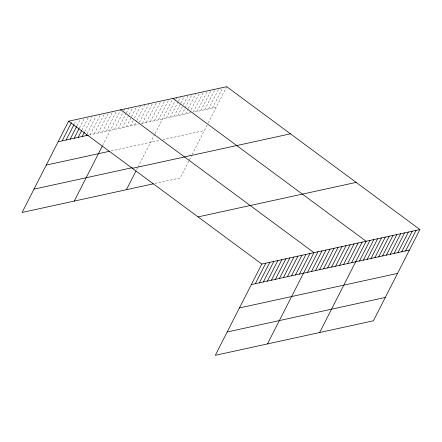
<?xml version="1.0" encoding="UTF-8"?>
<svg xmlns="http://www.w3.org/2000/svg" width="442" height="442" viewBox="0 0 442 442"><rect width="100%" height="100%" fill="white"/><g stroke="black" fill="none" stroke-linecap="round" stroke-linejoin="round"><path stroke-width="0.33" stroke-dasharray="2.21 1.66" d="M74.168 124.285L76.013 120.66M76.947 125.826L80.03 119.782M79.422 127.976L84.041 118.904M81.897 130.119L88.361 117.423M84.676 131.666L92.069 117.152M87.151 133.81L96.08 116.279M90.24 134.749L100.71 114.191M94.251 133.871L104.726 113.318M98.268 132.998L108.738 112.439M102.279 132.119L112.754 111.566M106.29 131.246L116.765 110.688M102.577 145.534L120.776 109.815M114.318 129.489L123.561 111.356M123.87 110.749L124.793 108.936M118.334 128.616L126.031 113.5M126.34 112.898L128.804 108.058M122.346 127.738L128.815 115.042M129.125 114.439L132.821 107.185M126.357 126.865L131.285 117.191M131.594 116.583L136.832 106.307M130.373 125.987L133.147 120.544M134.379 118.13L140.843 105.434M134.385 125.114L136.539 120.881M136.849 120.274L144.86 104.555M139.324 122.423L148.871 103.682M142.412 123.357L152.888 102.804M146.424 122.484L156.899 101.925M150.44 121.605L160.91 101.052M154.451 120.732L164.927 100.174M158.468 119.854L168.938 99.301M136.556 169.861L137.445 168.109M154.75 134.147L138.34 166.358L140.258 165.938M155.048 133.561L172.955 98.422M166.319 118.141L175.562 100.002M175.866 99.4L176.794 97.583M170.159 117.301L178.17 101.583M178.474 100.98L180.634 96.748M173.999 116.461L180.469 103.771M180.772 103.163L184.474 95.908M177.839 115.627L183.076 105.351M183.38 104.743L188.314 95.069M181.679 114.787L192.148 94.234M185.518 113.948L187.983 109.113M188.292 108.511L195.988 93.395M189.358 113.113L199.828 92.555M203.055 92.925L193.198 112.274L216.232 107.246M197.038 111.434L207.508 90.881M200.878 110.599L211.348 90.041M204.718 109.76L215.188 89.201M208.558 108.92L219.028 88.367M212.392 108.08L222.867 87.527M188.822 161.043L180.203 177.96L154.606 183.546M189.419 159.871L191.795 155.208M192.093 154.623L207.315 124.743M208.21 122.998L226.707 86.687M88.903 135.042L138.401 124.235M141.075 123.65L190.635 112.832M111.124 150.932L160.186 140.219M162.75 139.661L204.342 130.578M188.894 155.324L190.811 154.904"/><path stroke-width="0.66" d="M419.9 229.531L261.797 264.04L215.293 355.313L373.396 320.798L419.9 229.531L226.707 86.687L68.604 121.202L22.1 212.469L153.324 183.828M62.145 140.882L71.389 122.743M66.156 140.004L73.858 124.893M70.173 139.131L76.643 126.434M74.184 138.252L79.112 128.578M78.195 137.379L81.588 130.727M82.212 136.501L84.367 132.268M86.223 135.622L86.842 134.418M74.273 201.082L102.279 146.12M126.451 189.695L135.959 171.026M255.338 283.72L265.808 263.167M259.349 282.847L269.824 262.288M263.366 281.968L273.836 261.415M267.377 281.09L277.852 260.537M271.388 280.217L281.863 259.658M275.405 279.338L285.875 258.785M279.416 278.466L289.891 257.907M283.433 277.587L293.902 257.034M287.444 276.714L297.919 256.156M291.455 275.836L301.93 255.283M295.471 274.957L305.941 254.404M299.483 274.084L309.958 253.526M267.465 343.92L313.969 252.653L120.776 109.815M307.51 272.333L317.986 251.774M311.522 271.454L321.997 250.901M315.538 270.581L326.014 250.023M319.549 269.703L330.025 249.15M323.566 268.824L334.036 248.271M327.577 267.951L338.053 247.393M331.588 267.073L342.064 246.52M335.605 266.2L346.08 245.642M339.616 265.322L350.092 244.769M343.633 264.449L354.103 243.89M347.644 263.57L358.119 243.017M351.655 262.692L362.131 242.139M319.638 332.533L366.147 241.26L172.955 98.422M359.512 260.979L369.987 240.426M363.352 260.139L373.822 239.586M367.192 259.305L377.661 238.746M371.031 258.465L381.501 237.912M374.871 257.625L385.341 237.072M378.711 256.791L389.181 236.232M382.551 255.951L393.021 235.398M386.391 255.111L396.861 234.558M390.231 254.277L400.701 233.719M394.065 253.437L404.541 232.879M397.905 252.597L408.38 232.044M401.745 251.758L412.22 231.205M405.585 250.923L416.06 230.365M58.129 141.755L88.229 135.186M46.239 165.093L109.787 151.219M33.99 189.137L132.318 167.673M132.357 168.336L290.46 133.827M198.044 216.906L356.147 182.391M251.321 284.598L409.425 250.084M239.431 307.93L397.535 273.421M227.182 331.975L385.286 297.46M68.604 121.202L261.797 264.04"/></g></svg>
